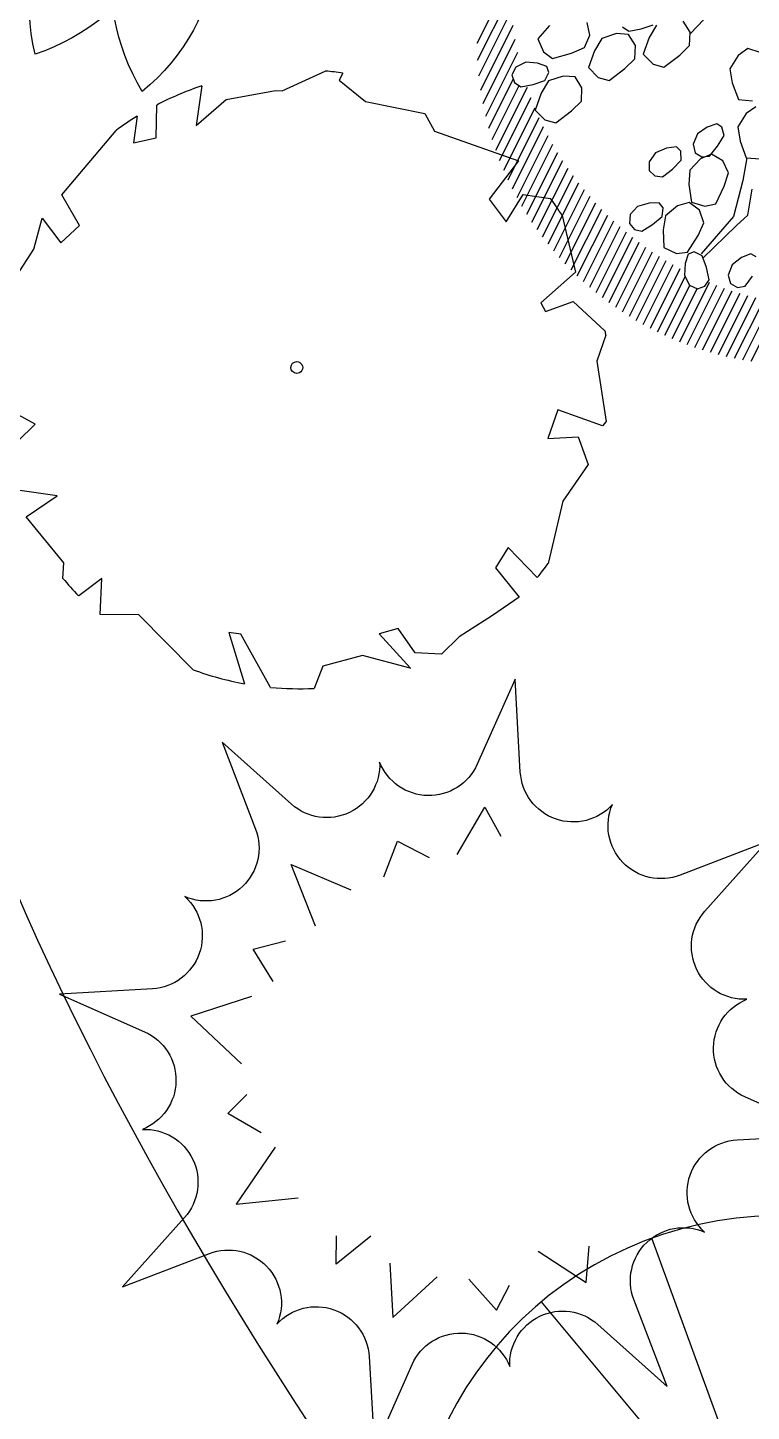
# Model space of a CAD drawing. Extents: x -809667 to 586099, y 3084146 to 3634412.
# Drawn here: x 381303.89 to 381305.55, y 3087202.848 to 3087206.021 of the extents above; entities that cross this region are included whole.
import ezdxf

# ---------------------------------------------------------------- set-up
doc = ezdxf.new("R2010")
doc.units = 0
doc.header["$LTSCALE"] = 0.5
doc.linetypes.add('CONTINOUS', pattern=[0])
doc.layers.get('0').update_dxf_attribs({"linetype": 'CONTINUOUS'})
for name, color, linetype in [('A-S-TREE', 95, 'CONTINUOUS'), ('TREE', 3, 'CONTINUOUS'), ('文字', 7, 'CONTINUOUS'), ('树', 3, 'CONTINUOUS')]:
    doc.layers.add(name, color=color, linetype=linetype)

# ---------------------------------------------------------------- blocks, each defined once
blk = doc.blocks.new('A$C46A015EA')
at = {"layer": '树', "color": 0, "linetype": 'Continuous'}
for centre, radius, start, end in [((1.328, 4.096), 1.969, 227.5644, 31.3305), ((4.101, 3.626), 1.85, 126.1691, 303.0486), ((2.09, 4.411), 1.899, 199.3601, 10.491), ((4.644, 2.796), 2.077, 109.3184, 262.8778)]:
    blk.add_arc(centre, radius, start, end, dxfattribs=at)
blk = doc.blocks.new('TREE1')
at = {"layer": 'A-S-TREE', "color": 0}
for p, q in [((-50, 23), (36, 4021)), ((-50, 23), (-3120, 2586)), ((-49, 22), (-3255, -2371)), ((-49, 23), (-2621, -3042)), ((-50, 23), (629, -3920)), ((-50, 23), (3590, -1636)), ((-50, 23), (3937, -304))]:
    blk.add_line(p, q, dxfattribs=at)
blk.add_ellipse((-50, 22), major_axis=(4000, 0), ratio=1, dxfattribs=at)
blk = doc.blocks.new('T-7')
at = {"layer": 'TREE', "color": 8, "ltscale": 200, "xscale": 0.4020618556701031, "yscale": 0.4020618556701031, "zscale": 0.4020618556701031, "rotation": 199.2879054791862}
blk.add_blockref('TREE1', (4.1, 110.4), dxfattribs=at)
blk = doc.blocks.new('*E54')
at = {"layer": 'TREE', "color": 0}
blk.add_ellipse((-2.37, 3.565), major_axis=(2.696, 1.394), ratio=1, start_param=0.518575, end_param=0.519414, dxfattribs=at)
blk = doc.blocks.new('A$C4C586FE1')
at = {"layer": 'TREE', "color": 0}
for p, q in [((1100.1, 2800.7), (873.4, 2660.3)), ((1294, 2743), (1192.9, 2818.9)), ((1417.9, 2836.2), (1388.9, 2616.6)), ((1786.8, 2659.7), (1417.9, 2836.2)), ((1261.1, 2599.4), (1294, 2743)), ((1875, 2685.7), (1786.8, 2659.7)), ((2107.7, 2532.3), (1875, 2685.7)), ((873.4, 2660.3), (885.1, 2448.8)), ((1388.9, 2616.6), (1261.1, 2599.4)), ((570, 2555.2), (514.1, 2441.5)), ((785.3, 2557.2), (585.3, 2566.4)), ((841.8, 2435.9), (785.3, 2557.2)), ((2272.6, 2551), (2260.8, 2515.8)), ((2260.8, 2515.8), (2107.7, 2532.3)), ((2410.9, 2296.6), (2336, 2500.2)), ((514.1, 2441.5), (288.4, 2275.8)), ((885.1, 2448.8), (841.8, 2435.9)), ((2434.2, 2275.2), (2410.9, 2296.6)), ((288.4, 2275.8), (287.5, 2250.5)), ((287.5, 2250.5), (483.5, 2157.2)), ((2564.8, 2085.9), (2434.2, 2275.2)), ((329.8, 2135.9), (208.1, 2079)), ((422.4, 2031.4), (329.8, 2135.9)), ((483.5, 2157.2), (422.4, 2031.4)), ((208.1, 2079), (170.6, 1878.4)), ((2577.2, 1905.4), (2564.8, 2085.9)), ((2688, 2051.3), (2577.2, 1905.4)), ((170.6, 1878.4), (15.6, 1628.2)), ((2666.2, 1735.2), (2771.9, 1843.1)), ((2724.5, 1645.7), (2666.2, 1735.2)), ((2799.1, 1743.9), (2724.5, 1645.7)), ((2787.7, 1243.8), (2821.3, 1628.8)), ((5.9, 1547.3), (197.8, 1550.3)), ((197.8, 1550.3), (173.3, 1443)), ((173.3, 1443), (0, 1424.7)), ((0, 1424.7), (27, 1278.9)), ((27, 1278.9), (66.8, 1102)), ((2631.6, 1201.9), (2787.7, 1243.8)), ((2635, 1085.7), (2631.6, 1201.9)), ((67, 987.7), (66.8, 1102)), ((2775.3, 1105.3), (2635, 1085.7)), ((2702, 977.7), (2775.3, 1105.3)), ((67, 987.7), (157.2, 906.4)), ((2642.7, 701.9), (2702, 977.7)), ((157.2, 906.4), (291.2, 931.2)), ((291.2, 931.2), (334.9, 852.4)), ((334.9, 852.4), (122.2, 842.3)), ((122.7, 841.2), (319.7, 727.5)), ((319.7, 727.5), (413.9, 564.3)), ((413.9, 564.3), (369.3, 463.8)), ((513.2, 326.3), (782.8, 401.8)), ((782.8, 401.8), (827.4, 368.4)), ((2129.9, 415.1), (2351.7, 350.2)), ((2132, 192.5), (2129.9, 415.1)), ((827.4, 368.4), (609.7, 253.1)), ((1825.7, 254.4), (1999.5, 124.4)), ((1858.7, 85.1), (1825.7, 254.4)), ((1175.5, 133.3), (821.4, 131.7)), ((1175.5, 133.3), (1301.7, 9.6)), ((1301.7, 9.6), (1413.5, 131.8)), ((1413.5, 131.8), (1432.3, 0)), ((1587.1, 58.5), (1858.7, 85.1)), ((1540.1, 5.2), (1587.1, 58.5))]:
    blk.add_line(p, q, dxfattribs=at)
at = {"layer": 'TREE', "color": 0, "extrusion": (0, 0, -1)}
for major_axis, start_param, end_param in [((1003, 1003), -1.011805, -0.945114), ((1003, 1003), -1.426629, -1.413216), ((1003, 1003), -0.139248, -0.081961), ((839.1, 1143.7), 0.475418, 0.633835), ((1003, 1003), 0.553886, 0.636541), ((1003, 1003), 4.017991, 4.075425), ((839.5, 1143.4), 3.200433, 3.340883), ((839.3, 1143.5), 2.942836, 3.115157), ((1003, 1003), 2.270337, 2.346427)]:
    blk.add_ellipse((1418.5, 1418.4), major_axis=major_axis, ratio=1, start_param=start_param, end_param=end_param, dxfattribs=at)
at = {"layer": 'TREE', "color": 0, "linetype": 'Continuous'}
for start_param, end_param in [(0.01341, 3.155003), (3.155003, 6.296595)]:
    blk.add_ellipse((1466.4, 1447.2), major_axis=(19.2, 19.2), ratio=1, start_param=start_param, end_param=end_param, dxfattribs=at)
at = {"layer": 'TREE', "color": 8, "linetype": 'CONTINOUS', "extrusion": (0, 0, -1), "xscale": 467.4085850556439, "yscale": 467.4085850556439, "zscale": -467.4085850556439, "rotation": 278.9250190116231}
blk.add_blockref('*E54', (-2892.7, 65.8), dxfattribs=at)
blk = doc.blocks.new('紫薇')
at = {"color": 0}
for p, q in [((552.4, 78.8), (470.5, 160.7)), ((559.9, 53.6), (479.1, 134.4)), ((565.7, 30.2), (485.7, 110.1)), ((570, 8.1), (490.7, 87.5)), ((437.4, 69.5), (461, 55.4)), ((573.2, -12.7), (494.4, 66.1)), ((383.1, 35.6), (380.7, 55.3)), ((461, 55.4), (459, 33.9)), ((575.4, -32.6), (497, 45.8)), ((323.4, 22.3), (304.1, 19.9)), ((330.7, 32), (323.4, 22.3)), ((325.9, 17.5), (342.8, 24.8)), ((342.8, 24.8), (367, 24.8)), ((367, 24.8), (383.9, 10.3)), ((396.9, 20.2), (383.1, 35.6)), ((459, 33.9), (448.9, 19.6)), ((473.3, 19.9), (490.2, 27.2)), ((490.2, 27.2), (507.1, 24.8)), ((499.2, 25.9), (498.8, 26.3)), ((507.1, 24.8), (516.8, 15.1)), ((234, -11.5), (207.4, 3)), ((234, -9.1), (238.9, 10.3)), ((279.9, 17.5), (296.9, 3)), ((304.1, 19.9), (284.8, 19.9)), ((296.9, 3), (313.8, -18.7)), ((321, -1.8), (325.9, 17.5)), ((383.9, 10.3), (400.8, -11.5)), ((418.4, 18.1), (396.9, 20.2)), ((448.9, 19.6), (418.4, 18.1)), ((461.2, 10.3), (473.3, 19.9)), ((461.2, 0.6), (461.2, 10.3)), ((470.9, -9.1), (461.2, 0.6)), ((516.8, 3), (509.6, -6.6)), ((516.8, 15.1), (516.8, 3)), ((576.7, -51.6), (516.8, 8.3)), ((241.3, -28.4), (234, -9.1)), ((313.8, -18.7), (304.1, -38)), ((328.3, -21.1), (321, -1.8)), ((347.6, -30.8), (328.3, -21.1)), ((400.8, -11.5), (391.1, -30.8)), ((420.1, -38), (425, -18.7)), ((425, -18.7), (441.9, -11.5)), ((441.9, -11.5), (466.1, -11.5)), ((466.1, -11.5), (483, -26)), ((490.2, -9.1), (470.9, -9.1)), ((509.6, -6.6), (490.2, -9.1)), ((577.3, -87.5), (500, -10.2)), ((577.3, -69.9), (511.5, -4.1)), ((260.6, -38), (241.3, -28.4)), ((289.6, -47.7), (260.6, -38)), ((304.1, -38), (289.6, -47.7)), ((376.6, -40.5), (347.6, -30.8)), ((391.1, -30.8), (376.6, -40.5)), ((427.4, -57.4), (420.1, -38)), ((483, -26), (499.9, -47.7)), ((576.6, -104.5), (499.6, -27.5)), ((141.1, -73), (157.2, -61.4)), ((157.2, -61.4), (174.8, -66.7)), ((446.7, -67), (427.4, -57.4)), ((499.9, -47.7), (490.2, -67)), ((573.8, -137.1), (497.3, -60.6)), ((575.5, -121), (498.7, -44.3)), ((174.8, -66.7), (193.3, -82.2)), ((193.3, -82.2), (197, -104.2)), ((475.7, -76.7), (446.7, -67)), ((490.2, -67), (475.7, -76.7)), ((571.7, -152.6), (495.4, -76.3)), ((197, -104.2), (196, -131.7)), ((566.2, -182.5), (490.3, -106.6)), ((569.1, -167.7), (493.1, -91.7)), ((562.9, -196.8), (487.2, -121.1)), ((196, -131.7), (176.1, -140.3)), ((555.2, -224.5), (479.8, -149.2)), ((559.2, -210.9), (483.7, -135.3)), ((174.1, -150.7), (191.7, -156)), ((191.7, -156), (210.2, -171.6)), ((233.6, -164.1), (239.8, -156.7)), ((234.8, -177.7), (233.6, -164.1)), ((239.8, -156.7), (255.3, -157)), ((255.3, -157), (272.9, -162.3)), ((272.9, -162.3), (284.3, -175.1)), ((305.8, -179.5), (310.3, -170.9)), ((310.3, -170.9), (325.4, -168)), ((325.4, -168), (343.8, -169.4)), ((343.8, -169.4), (357.7, -179.4)), ((550.9, -237.9), (475.7, -162.7)), ((210.2, -171.6), (213.9, -193.6)), ((249.6, -190.1), (234.8, -177.7)), ((266, -200.7), (249.6, -190.1)), ((285.5, -188.7), (277.8, -197.9)), ((284.3, -175.1), (285.5, -188.7)), ((309.8, -192.5), (305.8, -179.5)), ((327, -201.5), (309.8, -192.5)), ((361.7, -192.5), (356.1, -203.1)), ((357.7, -179.4), (361.7, -192.5)), ((541.3, -263.7), (466.4, -188.8)), ((546.3, -250.9), (471.2, -175.9)), ((213.9, -193.6), (212.9, -221.1)), ((246.4, -234.4), (249, -213.9)), ((249, -213.9), (262.3, -199)), ((262.3, -199), (280.6, -200.5)), ((277.8, -197.9), (266, -200.7)), ((280.6, -200.5), (302, -211.7)), ((302, -211.7), (310.3, -232.4)), ((345.2, -208.3), (327, -201.5)), ((356.1, -203.1), (345.2, -208.3)), ((530.6, -288.4), (456, -213.7)), ((536.1, -276.2), (461.3, -201.4)), ((212.9, -221.1), (193, -229.7)), ((212.3, -221.6), (229.2, -253)), ((259.1, -251.9), (246.4, -234.4)), ((310.3, -232.4), (315.1, -259.5)), ((524.9, -300.3), (450.4, -225.8)), ((229.2, -253), (260.6, -301.3)), ((280.3, -274), (259.1, -251.9)), ((359.6, -253.8), (363.1, -244.8)), ((365.2, -266.3), (359.6, -253.8)), ((363.1, -244.8), (377.9, -240.2)), ((377.9, -240.2), (396.3, -239.5)), ((396.3, -239.5), (411.2, -247.9)), ((411.2, -247.9), (416.7, -260.4)), ((512.6, -323.4), (438.4, -249.1)), ((518.9, -312), (444.5, -237.6)), ((238.9, -306.2), (219.5, -269.9)), ((297.6, -272.1), (280.3, -274)), ((315.1, -259.5), (297.6, -272.1)), ((307.1, -295.7), (307.4, -275)), ((307.4, -275), (318.8, -258.8)), ((318.8, -258.8), (337.2, -258.1)), ((337.2, -258.1), (359.8, -266.8)), ((359.8, -266.8), (370.3, -286.5)), ((383.2, -273.3), (365.2, -266.3)), ((402.1, -278.1), (383.2, -273.3)), ((412.3, -271.7), (402.1, -278.1)), ((416.7, -260.4), (412.3, -271.7)), ((499.4, -345.5), (425.3, -271.4)), ((506.1, -334.6), (432, -260.4)), ((321.7, -311.7), (307.1, -295.7)), ((370.3, -286.5), (378.2, -312.8)), ((485.2, -366.6), (411.4, -292.8)), ((492.4, -356.2), (418.5, -282.2)), ((260.6, -315.8), (238.9, -306.2)), ((260.6, -301.3), (325.9, -340)), ((325.9, -347.2), (260.6, -315.8)), ((345.2, -331.1), (321.7, -311.7)), ((378.2, -312.8), (362.2, -327.4)), ((470, -386.9), (396.5, -313.3)), ((477.7, -376.9), (404, -303.2)), ((325.7, -343.5), (335.6, -334)), ((335.6, -334), (345.2, -334.3)), ((362.2, -327.4), (345.2, -331.1)), ((345.2, -334.3), (354.6, -346.6)), ((445.7, -415.5), (372.4, -342.2)), ((454, -406.2), (380.6, -332.8)), ((462.1, -396.6), (388.7, -323.1)), ((325.2, -362.8), (325.7, -343.5)), ((327.1, -382.2), (325.2, -362.8)), ((354.6, -346.6), (361.4, -363.7)), ((361.4, -363.7), (358.6, -380.5)), ((437.1, -424.6), (363.9, -351.5)), ((246.6, -371.5), (253.1, -364.4)), ((253.1, -364.4), (268.5, -365.4)), ((268.5, -365.4), (285.9, -371.4)), ((285.9, -371.4), (296.8, -384.6)), ((296.8, -384.6), (297.4, -398.2)), ((336.6, -389.7), (327.1, -382.2)), ((358.6, -380.5), (348.7, -390)), ((419.3, -442.2), (358.1, -381)), ((428.3, -433.5), (361, -366.2)), ((277.4, -409.4), (261.5, -398.2)), ((297.4, -398.2), (289.3, -407.2)), ((381, -474.6), (308.5, -402.1)), ((390.9, -466.8), (318.3, -394.2)), ((400.6, -458.8), (327.9, -386.1)), ((348.7, -390), (336.6, -389.7)), ((410, -450.6), (349, -389.6)), ((289.3, -407.2), (277.4, -409.4)), ((349.9, -496.5), (277.7, -424.4)), ((360.5, -489.4), (288.2, -417.2)), ((370.9, -482.1), (298.5, -409.7)), ((316.7, -516.3), (244.9, -444.5)), ((328, -510), (256.1, -438)), ((339.1, -503.4), (267, -431.3)), ((305.1, -522.4), (233.4, -450.8))]:
    blk.add_line(p, q, dxfattribs=at)
blk = doc.blocks.new('红枫')
at = {"color": 0}
blk.add_lwpolyline([(1297.3, -1370.6), (924.1, -1143, 0.665495), (551.9, -1412.2, 0.665495), (98.4, -1485), (-4.3, -1909.9), (-107.2, -1485, 0.665495), (-560.7, -1412.2, 0.665495), (-932.9, -1143), (-1306, -1370.8), (-1078.3, -997.6, 0.665495), (-1347.5, -625.5, 0.665495), (-1420.3, -172), (-1845.2, -69.3), (-1420.3, 33.6, 0.665495), (-1347.6, 487.2, 0.665495), (-1078.4, 859.3), (-1306.1, 1232.5), (-933, 1004.7, 0.665495), (-560.8, 1274, 0.665495), (-107.3, 1346.8), (-4.4, 1771.7), (98.3, 1346.8, 0.665495), (551.8, 1274, 0.665495), (924, 1004.8), (1297.2, 1232.5), (1069.4, 859.4, 0.665495), (1338.6, 487.3, 0.665495), (1411.4, 33.8), (1836.3, -69.1), (1411.5, -171.9, 0.665495), (1338.7, -625.4, 0.665495), (1069.5, -997.6)], format="xyb", close=True, dxfattribs=at)
blk.add_lwpolyline([(1297.3, -1370.6), (924.1, -1143, 0.665495), (551.9, -1412.2, 0.665495), (98.4, -1485), (-4.3, -1909.9), (-107.2, -1485, 0.665495), (-560.7, -1412.2, 0.665495), (-932.9, -1143), (-1306, -1370.8), (-1078.3, -997.6, 0.665495), (-1347.5, -625.5, 0.665495), (-1420.3, -172), (-1845.2, -69.3), (-1420.3, 33.6, 0.665495), (-1347.6, 487.2, 0.665495), (-1078.4, 859.3), (-1306.1, 1232.5), (-933, 1004.7, 0.665495), (-560.8, 1274, 0.665495), (-107.3, 1346.8), (-4.4, 1771.7), (98.3, 1346.8, 0.665495), (551.8, 1274, 0.665495), (924, 1004.8), (1297.2, 1232.5), (1069.4, 859.4, 0.665495), (1338.6, 487.3, 0.665495), (1411.4, 33.8), (1836.3, -69.1), (1411.5, -171.9, 0.665495), (1338.7, -625.4, 0.665495), (1069.5, -997.6)], format="xyb", close=True, dxfattribs=at)
for points in [[(-137.2, 807.8), (-20.4, 1111.2), (119.8, 854.5)], [(-230.6, 823.4), (-394.1, 901.2), (-417.4, 776.7)], [(462.3, 675.6), (477.9, 885.6), (368.9, 807.8)], [(-783.4, 496.6), (-869, 784.5), (-549.8, 714.5)], [(618.1, 675.6), (836.1, 807.8), (797.1, 527.8)], [(890.6, 411.1), (1085.2, 387.7), (1022.9, 271)], [(-783.4, 372.2), (-962.4, 364.4), (-907.9, 216.6)], [(968.4, 68.8), (1217.6, -32.4), (1085.2, -141.3)], [(-884.6, 61), (-1188.2, -9), (-931.3, -172.4)], [(-892.4, -335.8), (-993.6, -483.6), (-845.7, -561.4)], [(-783.4, -678.1), (-892.4, -911.5), (-736.7, -895.9)]]:
    blk.add_lwpolyline(points, dxfattribs=at)
blk = doc.blocks.new('123123')
at = {"layer": '文字', "color": 8}
for points, knots in [([(382021.6478, 3087267.5182), (382021.6794, 3087267.218), (382021.7106, 3087266.9205), (382021.8147, 3087266.046), (382021.8983, 3087265.4868), (382022.115, 3087264.5927), (382022.2317, 3087264.2364), (382022.5269, 3087263.6031), (382022.7052, 3087263.3279), (382023.0524, 3087262.9585), (382023.1959, 3087262.8371), (382023.5367, 3087262.6006), (382023.7303, 3087262.4881), (382024.3505, 3087262.1628), (382024.8209, 3087261.9598), (382025.5726, 3087261.5778), (382025.8547, 3087261.4212), (382026.338, 3087261.0871), (382026.5449, 3087260.9166), (382026.9113, 3087260.5447), (382027.0737, 3087260.3439), (382027.6361, 3087259.5205), (382027.9035, 3087258.8248), (382028.3062, 3087257.389), (382028.4415, 3087256.6454), (382028.7097, 3087255.2064), (382028.8428, 3087254.5109), (382029.1338, 3087253.5346), (382029.2594, 3087253.2006), (382029.5781, 3087252.5732), (382029.7777, 3087252.2964), (382030.27, 3087251.8014), (382030.5596, 3087251.5858), (382031.5265, 3087251.034), (382032.3172, 3087250.7711), (382034.0893, 3087250.3797), (382035.0684, 3087250.2502), (382036.3511, 3087250.1043), (382036.6286, 3087250.074), (382036.9071, 3087250.0436), (382036.9112, 3087250.0431), (382036.9153, 3087250.0427), (382036.9194, 3087250.0423), (382037.5763, 3087249.9706), (382038.2332, 3087249.8989), (382038.8901, 3087249.8272)], [0, 0, 0, 0, 0.809904, 0.809904, 2.429711, 2.429711, 3.66837, 3.66837, 4.926642, 4.926642, 5.673722, 5.673722, 6.420801, 6.420801, 7.887995, 7.887995, 8.767827, 8.767827, 9.468061, 9.468061, 10.168296, 10.168296, 12.19742, 12.19742, 14.226544, 14.226544, 16.255668, 16.255668, 17.461197, 17.461197, 18.836307, 18.836307, 20.211417, 20.211417, 22.844117, 22.844117, 25.476818, 25.476818, 26.19649, 26.19649, 26.19649, 26.207121, 26.207121, 26.207121, 27.904975, 27.904975, 27.904975, 27.904975]), ([(382021.0511, 3087267.4555), (382021.2551, 3087265.513), (382021.6111, 3087262.1233), (382028.5109, 3087260.5581), (382027.0727, 3087250.5132), (382033.6693, 3087249.7934), (382036.842, 3087249.4471), (382036.842, 3087249.4471), (382036.842, 3087249.4471), (382036.842, 3087249.4471), (382037.5136, 3087249.3738), (382038.1853, 3087249.3006), (382038.8569, 3087249.2273)], [0, 0, 0, 0, 5.241042, 9.145642, 17.995634, 26.196498, 26.196498, 26.196498, 26.196498, 26.196498, 26.196498, 27.932578, 27.932578, 27.932578, 27.932578]), ([(382018.8471, 3087266.4797), (382020.1481, 3087265.0229), (382022.4184, 3087262.4807), (382018.939, 3087256.3203), (382027.3426, 3087250.6327), (382023.4412, 3087245.265), (382021.5648, 3087242.6834), (382021.5648, 3087242.6834), (382021.5648, 3087242.6834), (382021.5648, 3087242.6834), (382021.062, 3087241.9915), (382020.5591, 3087241.2997), (382020.0563, 3087240.6079)], [0, 0, 0, 0, 5.241042, 9.145642, 17.995634, 26.196498, 26.196498, 26.196498, 26.196498, 26.196498, 26.196498, 28.394084, 28.394084, 28.394084, 28.394084]), ([(382018.3996, 3087266.0801), (382018.6006, 3087265.855), (382018.7998, 3087265.6318), (382019.3774, 3087264.9669), (382019.7352, 3087264.5291), (382020.2515, 3087263.7676), (382020.4368, 3087263.4418), (382020.7072, 3087262.7974), (382020.7911, 3087262.4804), (382020.8312, 3087261.9751), (382020.8246, 3087261.7872), (382020.7706, 3087261.376), (382020.7238, 3087261.157), (382020.5477, 3087260.4791), (382020.3818, 3087259.9944), (382020.1592, 3087259.1811), (382020.0856, 3087258.867), (382020.0081, 3087258.2846), (382019.9952, 3087258.0168), (382020.0243, 3087257.4956), (382020.0638, 3087257.2403), (382020.2953, 3087256.2704), (382020.6306, 3087255.6048), (382021.4229, 3087254.3415), (382021.8825, 3087253.7415), (382022.7676, 3087252.5756), (382023.193, 3087252.0095), (382023.7202, 3087251.1378), (382023.8831, 3087250.8203), (382024.1333, 3087250.1626), (382024.2041, 3087249.8287), (382024.2397, 3087249.1315), (382024.2045, 3087248.7722), (382023.9631, 3087247.6854), (382023.6263, 3087246.9233), (382022.7248, 3087245.3482), (382022.1624, 3087244.5363), (382021.4082, 3087243.4885), (382021.2441, 3087243.2627), (382021.0795, 3087243.0361), (382021.077, 3087243.0328), (382021.0746, 3087243.0294), (382021.0722, 3087243.0261), (382020.5881, 3087242.3601), (382020.104, 3087241.694), (382019.6199, 3087241.028)], [0, 0, 0, 0, 0.809904, 0.809904, 2.429711, 2.429711, 3.66837, 3.66837, 4.926642, 4.926642, 5.673722, 5.673722, 6.420801, 6.420801, 7.887995, 7.887995, 8.767827, 8.767827, 9.468061, 9.468061, 10.168296, 10.168296, 12.19742, 12.19742, 14.226544, 14.226544, 16.255668, 16.255668, 17.461197, 17.461197, 18.836307, 18.836307, 20.211417, 20.211417, 22.844117, 22.844117, 25.476818, 25.476818, 26.19649, 26.19649, 26.19649, 26.207121, 26.207121, 26.207121, 28.322681, 28.322681, 28.322681, 28.322681])]:
    blk.add_open_spline(points, degree=3, knots=knots, dxfattribs=at)
for name, p, xscale, yscale, zscale, rotation in [('A$C46A015EA', (382021.2761, 3087259.7584), -0.2560000000000002, 0.2560000000000001, 0.2560000000000001, 139.7590933901361), ('紫薇', (382022.8437, 3087258.4326), -0.00148055020779717, 0.00148055020779717, 0.00148055020779717, 18.39408185160881), ('A$C4C586FE1', (382021.6233, 3087256.5115), -0.0004999999999999999, 0.0004999999999999999, 0.0005, 314.9561458719995), ('红枫', (382021.93, 3087255.9231), -0.0004876369982957843, 0.000487636998295784, 0.04876370063039211, 124.6526560546043), ('T-7', (382022.7617, 3087254.7915), -0.0005279999999329448, 0.000527999999932945, 0.0005279999999329448, 124.6526560546043)]:
    blk.add_blockref(name, p, dxfattribs=dict(at, xscale=xscale, yscale=yscale, zscale=zscale, rotation=rotation))

msp = doc.modelspace()

# ---------------------------------------------------------------- block references
at = {"layer": '文字'}
msp.add_blockref('123123', (-717.1099, -52.3003), dxfattribs=at)

doc.saveas('drawing.dxf')
